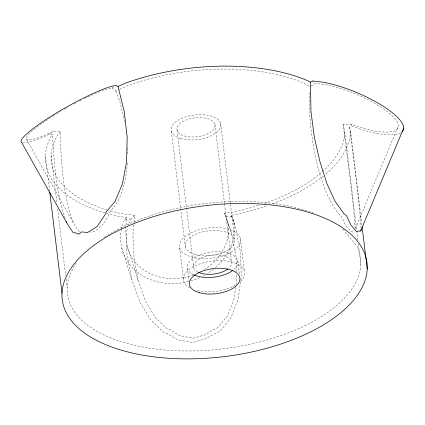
<?xml version="1.0" encoding="UTF-8"?>
<svg xmlns="http://www.w3.org/2000/svg" width="425" height="425" viewBox="0 0 425 425"><rect width="100%" height="100%" fill="white"/><g stroke="black" fill="none" stroke-linecap="round" stroke-linejoin="round"><path stroke-width="0.32" stroke-dasharray="2.12 1.59" d="M41.528 123.771A51.754 7.432 -29.3 0 0 44.992 135.166L53.391 131.426L60.467 131.782C60.307 150.79 62.045 169.756 64.526 188.583C67.596 203.246 69.349 219.167 78.859 231.354L80.001 231.715M127.272 162.982C126.14 180.142 122.533 198.9 110.032 211.576C106.887 220.299 101.166 228.448 92.432 232.209L90.605 232.013M127.505 153.829L127.702 145.982M309.724 92.613C308.417 117.964 312.12 143.352 318.012 167.971C322.92 184.583 328.397 201.583 339.745 215.045L341.264 216.081L345.674 225.521L350.529 231.296L354.461 230.817M106.558 213.387A153.489 76.048 -6.9 0 0 118.692 216.389L126.671 217.43L125.694 228.607L127.048 254.904L131.915 279.99L139.958 302.159L150.631 319.892L163.211 331.989L168.852 334.321L177.523 339.782L192.52 342.529L206.704 338.513L208.611 336.897L220.081 331.096L230.844 317.953L238.085 299.413L241.299 276.739L240.428 251.967L235.078 225.351L231.46 215.231L234.154 214.837A153.489 76.048 -6.9 0 0 267.745 205.509M133.811 225.032L132.903 235.386L134.125 259.032L138.497 281.589L145.727 301.516L155.327 317.464L166.637 328.339L170.287 329.848L179.626 335.734L193.115 338.204L205.865 334.592L208.537 332.323L217.807 327.638L227.487 315.823L233.989 299.152L235.615 287.683M134.034 222.445L134.661 215.332L121.693 213.648A147.688 73.174 -6.9 0 1 108.497 210.317M236.066 284.5L236.879 278.763L236.698 274.221M355.481 228.374L398.358 125.912M126.671 217.43L125.024 219.173L123.563 221.893A57.561 49.231 -17.6 0 0 121.454 229.282M134.661 215.332L131.166 219.029L128.998 223.067A51.754 44.264 -17.6 0 0 128.366 224.873M22.578 142.837A57.561 8.266 -29.3 0 0 42.032 137.557L49.757 134.119L52.482 134.475L51.478 135.708A153.489 76.048 -6.9 0 0 105.899 213.201M60.467 131.782L57.019 136.016A147.688 73.174 -6.9 0 0 107.86 210.131M49.757 134.119L53.391 131.426M87.943 96.932A51.754 7.432 -29.3 0 1 106.388 89.383L112.11 87.986L114.171 86.461M311.148 86.132L314.952 83.683L316.035 83.613A51.754 14.928 22.7 0 1 391.754 115.398A51.754 14.928 22.7 0 1 363.024 128.148L350.747 124.073L343.129 124.44C347.544 159.008 352.607 193.55 355.146 228.321M112.11 87.986L115.828 91.04L119.048 89.569M119.584 89.324L127.457 85.723A147.688 73.174 -6.9 0 1 304.183 83.343L309.044 86.233M400.653 132.882A57.561 16.602 22.7 0 1 364.453 130.427L353.016 126.629L349.6 127.128L349.717 128.005C353.802 161.181 358.626 194.31 361.038 227.662M236.592 271.628L235.96 256.052L231.29 232.56L224.432 213.366L232.788 212.155A147.688 73.174 -6.9 0 0 259.372 205.094M125.024 219.173L131.166 219.029M224.432 213.366L225.951 216.798L232.093 216.654M312.518 80.931L314.952 83.683M350.747 124.073L353.016 126.629M342.848 229.144L356.713 245.788A147.688 73.174 -6.9 0 1 205.514 350.423A147.688 73.174 -6.9 0 1 76.287 263.16M26.69 139.634L73.366 222.875M225.951 216.798L231.29 232.56M115.828 91.04L119.398 99.933L124.275 119.531M231.46 215.231L235.078 225.351M65.168 218.328C55.781 191.484 54.118 162.669 52.482 134.475M127.314 246.357L138.497 281.589M121.693 247.791L131.915 279.99M124.435 120.163L124.907 122.06M349.6 127.128L350.609 131.686L361.898 224.99M343.129 124.44L344.834 132.143L356.708 230.265M356.788 230.924L357.903 240.141M358.381 244.093L360.852 264.504M240.385 238.388L244.391 271.479M237.74 260.711L239.36 274.077M220.644 123.463L234.658 239.275M214.917 124.35L224.458 203.198M224.538 203.857L231.535 261.678M177.066 130.236L193.683 267.559M171.339 131.123L185.353 246.941M187.483 268.526L188.944 280.612M179.632 247.828L183.632 280.92M51.154 155.529L56.971 203.602M57.609 208.872L65.737 276.038M66.135 279.331L67.171 287.89M45.379 155.991L49.597 190.814M350.609 131.686A153.489 76.048 -6.9 0 1 325.263 174.484M323.356 176.062A153.489 76.048 -6.9 0 1 271.947 204.005M189.656 287.72A30.797 15.258 -6.9 0 1 192.312 267.346A30.797 15.258 -6.9 0 1 232.491 262.283A30.797 15.258 -6.9 0 1 240.715 281.286M235.609 285.117A30.797 15.258 -6.9 0 1 195.872 290.211M197.439 271.793A19.189 9.504 -6.9 0 1 199.357 258.947A19.189 9.504 -6.9 0 1 224.708 256.126A19.189 9.504 -6.9 0 1 228.671 268.318M193.508 274.693A25.473 12.623 -6.9 0 1 194.751 257.242A25.473 12.623 -6.9 0 1 229.373 253.576A25.473 12.623 -6.9 0 1 232.666 270.55M233.166 219.316A57.561 49.231 -17.6 0 1 215.491 267.553M213.525 269.195A57.561 49.231 -17.6 0 1 207.182 273.663M204.377 275.299A57.561 49.231 -17.6 0 1 202.667 276.213M199.745 277.626A57.561 49.231 -17.6 0 1 190.506 281.021M188.626 281.531A57.561 49.231 -17.6 0 1 121.338 229.909M227.54 220.75A51.754 44.264 -17.6 0 1 204.563 269.381M193.646 274.768A51.754 44.264 -17.6 0 1 143.018 269.423A51.754 44.264 -17.6 0 1 127.649 227.322M104.252 237.293A147.688 73.174 -6.9 0 1 315.122 213.632M42.649 122.979A51.754 7.432 -29.3 0 1 52.689 116.333M53.226 115.993A51.754 7.432 -29.3 0 1 60.531 111.547M64.558 109.198A51.754 7.432 -29.3 0 1 67.915 107.291M74.141 103.886A51.754 7.432 -29.3 0 1 75.82 102.999M79.332 101.171A51.754 7.432 -29.3 0 1 81.085 100.284M84.538 98.568A51.754 7.432 -29.3 0 1 87.332 97.219M344.834 132.143A147.688 73.174 -6.9 0 1 264.313 203.453M191.292 256.955A30.797 15.258 -6.9 0 0 240.364 242.393A30.797 15.258 -6.9 0 0 198.369 229.973A30.797 15.258 -6.9 0 0 191.292 256.955M184.333 135.92A19.189 9.504 -6.9 0 0 214.901 126.847A19.189 9.504 -6.9 0 0 188.742 119.112A19.189 9.504 -6.9 0 0 184.333 135.92M180.806 138.529A24.99 12.383 -6.9 0 0 220.628 126.714A24.99 12.383 -6.9 0 0 186.548 116.636A24.99 12.383 -6.9 0 0 180.806 138.529M194.82 254.347A24.99 12.383 -6.9 0 0 234.643 242.532A24.99 12.383 -6.9 0 0 200.563 232.454A24.99 12.383 -6.9 0 0 194.82 254.347"/><path stroke-width="0.64" d="M402.018 131.915A57.561 16.602 22.7 0 0 382.543 105.793A57.561 16.602 22.7 0 0 323.218 82.195L312.518 80.931L310.425 82.195L310.967 111.478L314.33 137.227L319.903 161.558L326.937 183.669L335.182 201.53L344.069 213.918L346.492 215.565L350.901 225L356.299 231.428L360.666 230.908L403.75 127.941M360.666 230.908L361.154 229.569M118.022 86.488L124.243 111.478L127.176 137.381L126.549 162.106L122.4 183.967L115.01 201.482L106.282 211.804L105.358 214.285L96.99 226.674L87.529 232.528L81.584 231.885L79.103 234.122L72.739 232.124L66.629 222.695L21.68 142.524A57.561 8.266 -29.3 0 1 50.591 116.609A57.561 8.266 -29.3 0 1 110.314 86.636L115.717 85.319L118.022 86.488L124.684 83.438A153.489 76.048 -6.9 0 1 308.353 80.968L310.425 82.195M66.21 221.446L66.629 222.695M362.137 226.961L367.227 269.009A153.489 76.048 -6.9 0 1 135.309 353.717A153.489 76.048 -6.9 0 1 141.302 220.761A153.489 76.048 -6.9 0 1 367.227 269.009M49.752 192.127L61.997 293.314M232.666 270.55A25.473 12.623 -6.9 0 1 194.066 274.954M227.715 269.083A19.189 9.504 -6.9 0 1 198.502 272.335M199.128 292.618A25.473 12.623 -6.9 0 0 239.721 280.574A25.473 12.623 -6.9 0 0 204.988 270.3A25.473 12.623 -6.9 0 0 199.128 292.618"/></g></svg>
